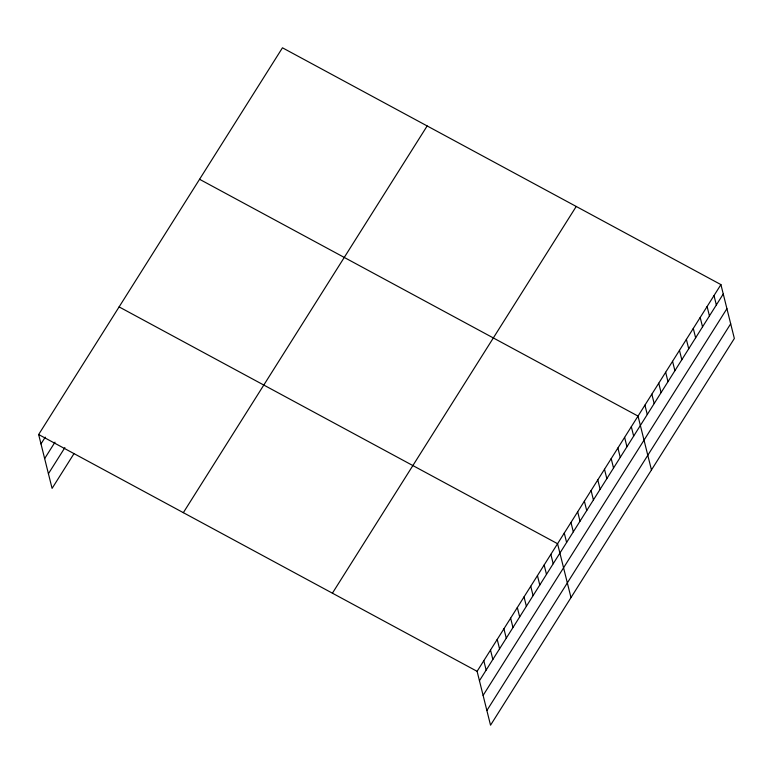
<?xml version="1.0" encoding="UTF-8"?>
<svg xmlns="http://www.w3.org/2000/svg" width="773" height="773" viewBox="0 0 773 773"><rect width="100%" height="100%" fill="white"/><g stroke="black" fill="none" stroke-linecap="round" stroke-linejoin="round"><path stroke-width="1.16" d="M74.024 453.587L52.081 488.391L38.65 434.523L282.464 47.8L720.919 284.609L734.35 338.477L490.536 725.2L477.105 671.331L720.919 284.609M40.988 443.915L45.259 437.151M44.65 458.592L55.009 442.156M48.419 473.714L64.884 447.615M183.336 512.673L427.16 125.951M332.409 593.181L576.233 206.459M479.444 680.723L723.257 294.001M483.106 695.4L726.92 308.678M486.874 710.522L730.688 323.8M199.569 179.288L638.025 416.087L651.455 469.955M119.11 306.91L557.565 543.709L570.996 597.577M38.65 434.523L477.105 671.331M714.01 295.566L716.349 304.958M707.102 306.523L709.44 315.915M700.193 317.481L702.541 326.873M693.284 328.438L695.632 337.83M686.376 339.395L688.724 348.787M679.467 350.353L681.815 359.745M672.558 361.31L674.906 370.702M665.65 372.257L667.998 381.659M658.741 383.215L661.089 392.616M651.842 394.172L654.18 403.564M644.933 405.129L647.272 414.521M631.319 426.725L633.657 436.117M624.613 437.363L626.951 446.755M617.907 447.992L620.246 457.384M611.201 458.631L613.54 468.023M604.496 469.269L606.834 478.661M597.79 479.898L600.128 489.29M591.084 490.536L593.432 499.928M584.378 501.175L586.726 510.567M577.673 511.803L580.021 521.195M570.967 522.442L573.315 531.834M564.271 533.07L566.609 542.462M550.859 554.347L553.197 563.739M544.153 564.976L546.492 574.368M537.448 575.614L539.786 585.006M530.742 586.253L533.08 595.645M524.036 596.882L526.374 606.274M517.33 607.52L519.669 616.912M510.624 618.158L512.972 627.55M503.919 628.787L506.267 638.179M497.213 639.426L499.561 648.818M490.507 650.054L492.855 659.446M483.801 660.693L486.149 670.085"/></g></svg>
